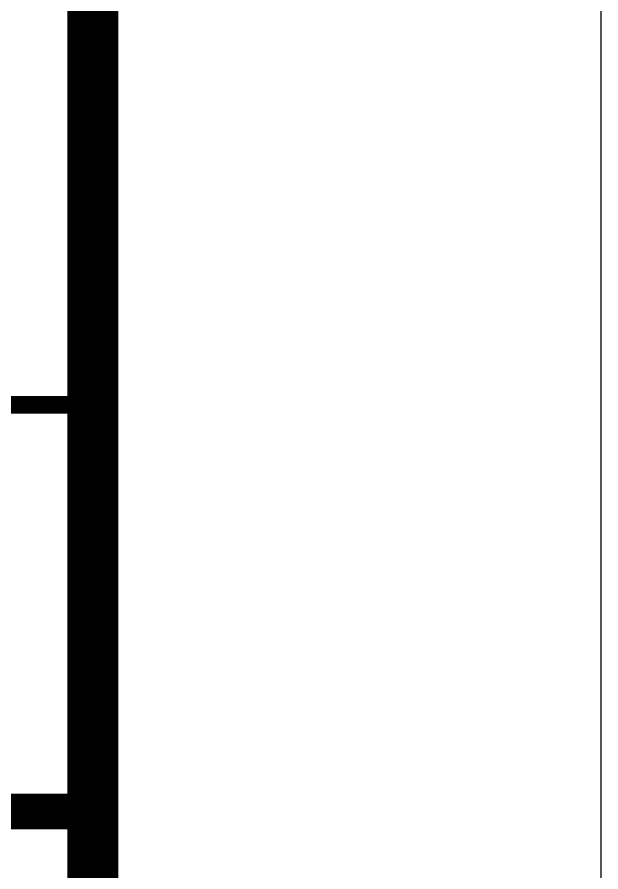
# Model space of a CAD drawing. Extents: x -518115 to 1124316, y -209821 to 1628073.
# Drawn here: x 834351.9 to 834639.1, y 923702.4 to 924122.8 of the extents above; entities that cross this region are included whole.
import ezdxf

# ---------------------------------------------------------------- set-up
doc = ezdxf.new("R2010")
doc.units = 0
doc.header["$LTSCALE"] = 1000
doc.header["$MEASUREMENT"] = 0
doc.layers.add('yichutu', color=7, linetype='Continuous', true_color=0xffffff, plot=False)
doc.layers.add('图框', color=140, linetype='Continuous')

# ---------------------------------------------------------------- blocks, each defined once
blk = doc.blocks.new('yct-841-594-84100-59399.9999999999-100-1000.0')
at = {"layer": 'yichutu', "color": 7, "true_color": 0xffffff}
blk.add_lwpolyline([(0, 0), (0, 59400), (84100, 59400), (84100, 0)], close=True, dxfattribs=at)
blk = doc.blocks.new('A$C72245D93')
at = {"layer": '图框'}
blk.add_lwpolyline([(0, 0), (21025, 0), (21025, -14850), (0, -14850)], close=True, dxfattribs=at)
blk.add_lwpolyline([(0, 0), (21025, 0), (21025, -14850), (0, -14850)], close=True, dxfattribs=at)
at = {"layer": '图框', "const_width": 25}
blk.add_lwpolyline([(20775, -14600), (20775, -250), (625, -250), (625, -14600)], close=True, dxfattribs=at)
at = {"layer": '图框'}
for points, const_width in [([(19026.23, -12699.92), (20776.23, -12699.92)], 8.75), ([(19026.23, -12899.92), (20776.23, -12899.92)], 17.5)]:
    blk.add_lwpolyline(points, dxfattribs=dict(at, const_width=const_width))

msp = doc.modelspace()

# ---------------------------------------------------------------- block references
msp.add_blockref('A$C72245D93', (813614.11, 936632.06))
at = {"layer": 'yichutu', "xscale": 0.25, "yscale": 0.25, "zscale": 0.25}
msp.add_blockref('yct-841-594-84100-59399.9999999999-100-1000.0', (813614.11, 921782.06), dxfattribs=at)

doc.saveas('drawing.dxf')
